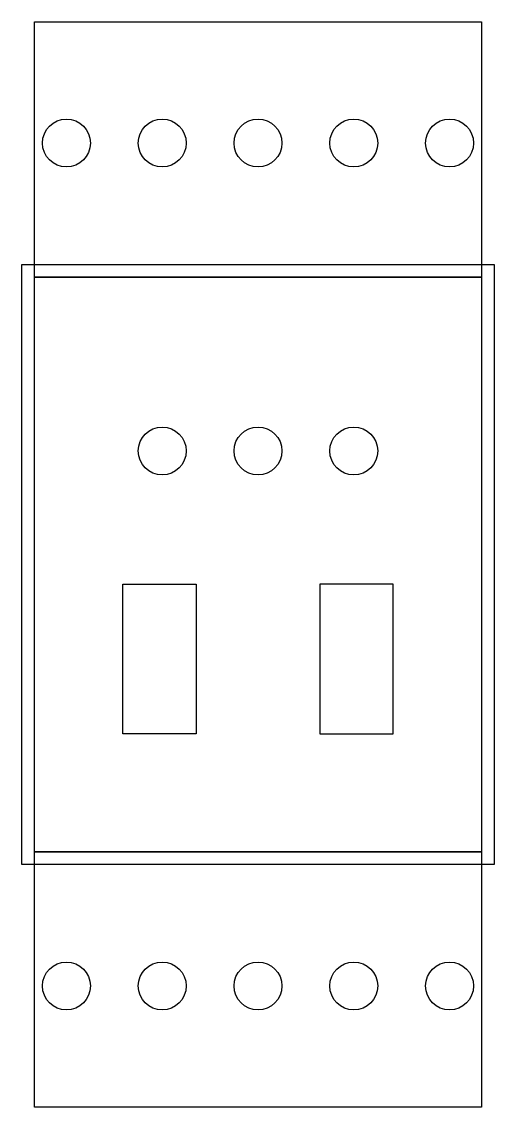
# Model space of a CAD drawing. Header units: millimetres. Extents: x -18.5 to 18.5, y -42.5 to 42.5.
import ezdxf

# ---------------------------------------------------------------- set-up
doc = ezdxf.new("R2010")
doc.units = ezdxf.units.MM
for name, color, linetype in [('CB', 150, 'Continuous'), ('CONDUCTOR', 7, 'Continuous'), ('CONTROL', 150, 'Continuous')]:
    doc.layers.add(name, color=color, linetype=linetype)

msp = doc.modelspace()

# ---------------------------------------------------------------- linework, layer by layer
at = {"layer": 'CB'}
for points in [[(-17.5, 42.5), (17.5, 42.5), (17.5, 22.5), (-17.5, 22.5)], [(-17.5, 22.5), (17.5, 22.5), (17.5, -22.5), (-17.5, -22.5)], [(-17.5, -22.5), (17.5, -22.5), (17.5, -42.5), (-17.5, -42.5)]]:
    msp.add_lwpolyline(points, close=True, dxfattribs=at)
at = {"layer": 'CB', "color": 6}
msp.add_lwpolyline([(-18.5, 23.5), (18.5, 23.5), (18.5, -23.5), (-18.5, -23.5)], close=True, dxfattribs=at)
at = {"layer": 'CONDUCTOR', "color": 8, "ltscale": 100}
for points in [[(-4.83, -13.248), (-10.58, -13.248), (-10.58, -1.544), (-4.83, -1.544)], [(4.83, -13.248), (10.58, -13.248), (10.58, -1.544), (4.83, -1.544)]]:
    msp.add_lwpolyline(points, close=True, dxfattribs=at)
at = {"layer": 'CONTROL', "color": 9}
for centre in [(-15, 33), (-7.5, 33), (0, 33), (7.5, 33), (15, 33), (-7.5, 8.888), (0, 8.888), (7.5, 8.888), (-15, -33), (-7.5, -33), (0, -33), (7.5, -33), (15, -33)]:
    msp.add_circle(centre, 1.875, dxfattribs=at)

doc.saveas('drawing.dxf')
